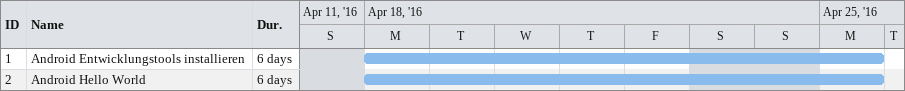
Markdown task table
| ID | Task | Duration | Start | Finish |
|---|---|---|---|---|
| 1 | Android Entwicklungstools installieren | 6d | 2016-04-18 | 2016-04-25 |
| 2 | Android Hello World | 6d | 2016-04-18 | 2016-04-25 |
